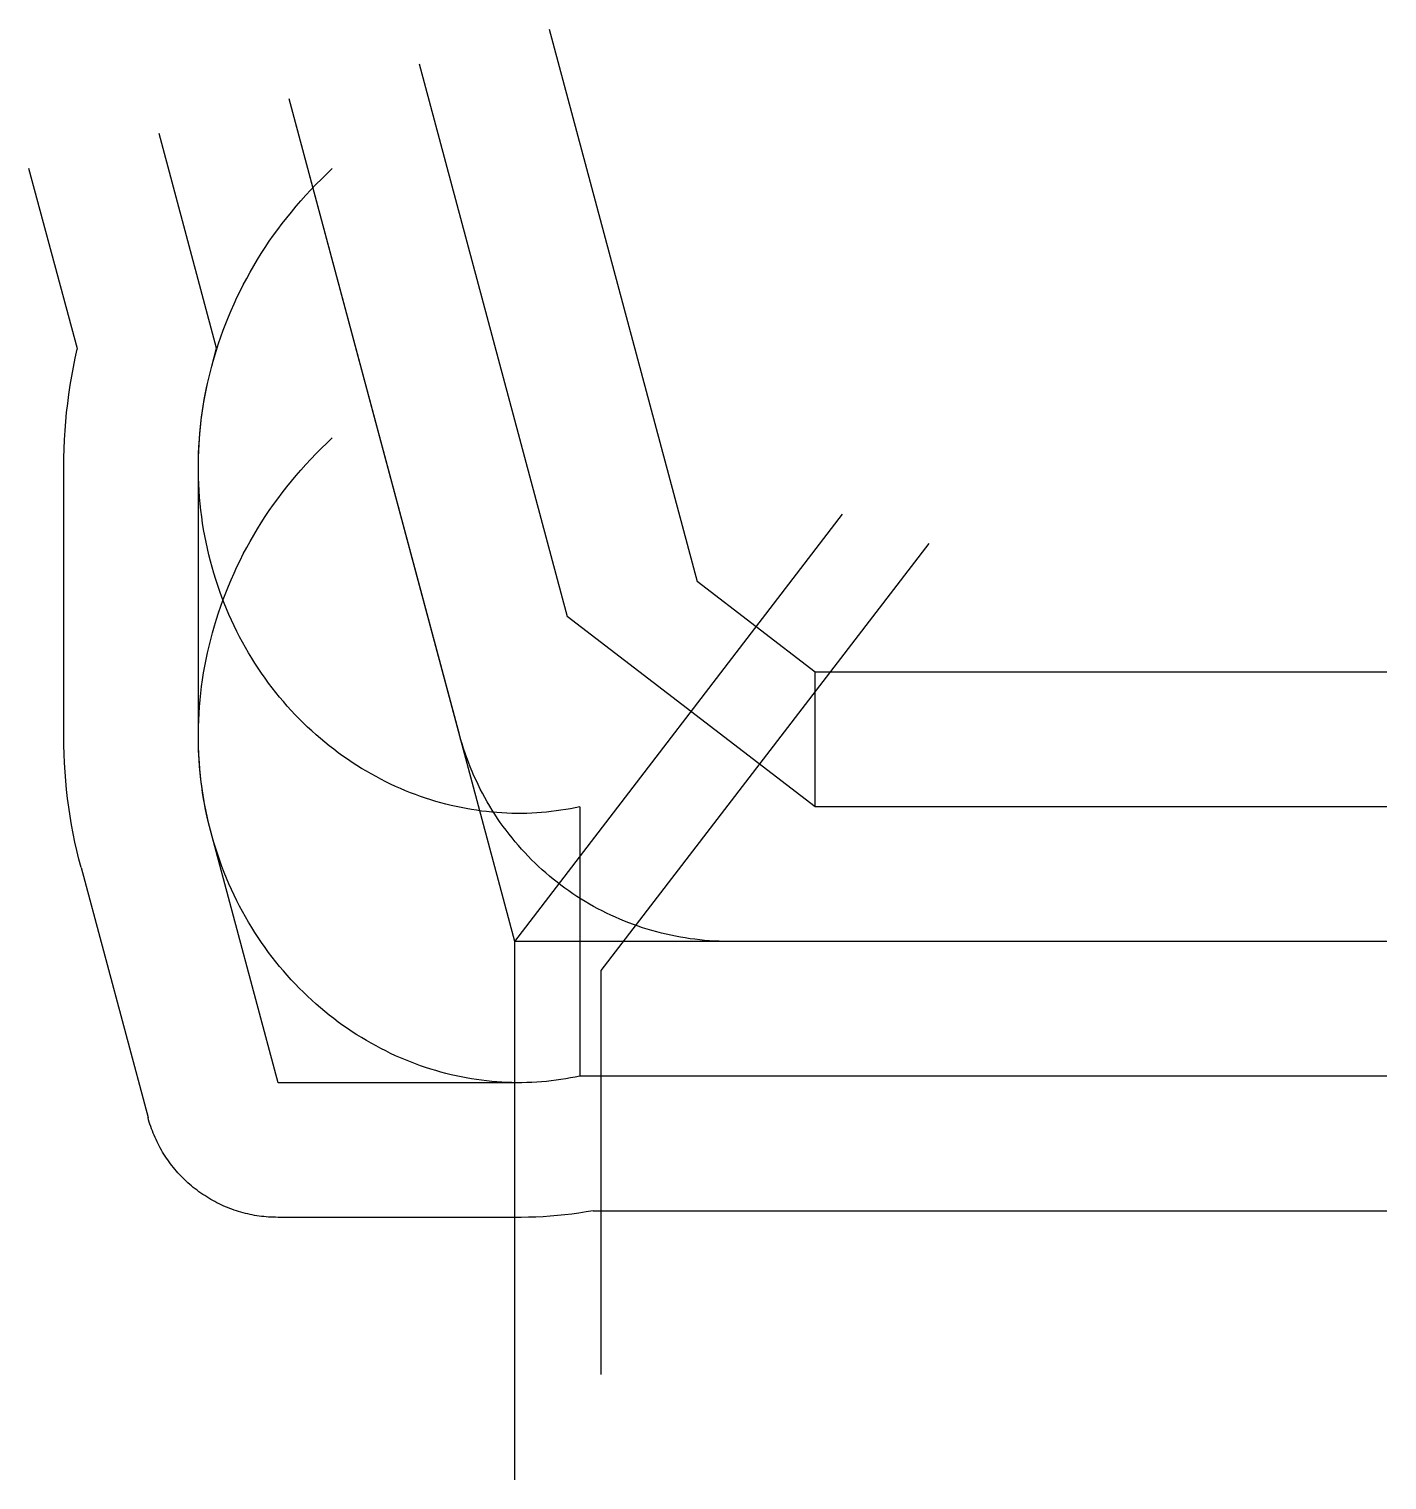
# Model space of a CAD drawing. Header units: metres. Extents: x -8355 to 15000, y -9260 to 15687.
import ezdxf

# ---------------------------------------------------------------- set-up
doc = ezdxf.new("R2010")
doc.units = ezdxf.units.M

msp = doc.modelspace()

# ---------------------------------------------------------------- linework, layer by layer
at = {"color": 1}
for p, q in [((590, 15687), (3136, 6186)), ((-1646, 15088), (900, 5587)), ((0, 0), (-3882, 14489)), ((-5129, 10199), (-6118, 13890)), ((-7523, 10189), (-8355, 13291)), ((-5211, 9893), (-5129, 10199)), ((-7756, 3531), (-7756, 8161)), ((-5441, 3531), (-5441, 8161)), ((5164, 4630), (3136, 6186)), ((5164, 2315), (900, 5587)), ((15000, 4630), (5164, 4630)), ((5164, 2315), (5164, 4630)), ((1117, 2315), (1117, -2315)), ((15000, 2315), (5164, 2315)), ((-4072, -2430), (-5224, 1868)), ((-7460, 1269), (-6308, -3029)), ((15000, 0), (0, 0)), ((70, -2430), (-4072, -2430)), ((15000, -2315), (1117, -2315)), ((1347, -4630), (15000, -4630)), ((70, -4745), (-4072, -4745))]:
    msp.add_line(p, q, dxfattribs=at)
for points in [[(15000, 0), (3682, 0), (3598, 1), (3514, 3), (3431, 7), (3347, 12), (3264, 18), (3180, 26), (3097, 36), (3014, 47), (2931, 59), (2849, 73), (2766, 88), (2684, 105), (2602, 123), (2521, 143), (2440, 163), (2359, 186), (2279, 210), (2199, 235), (2120, 261), (2041, 289), (1962, 319), (1884, 349), (1807, 381), (1730, 415), (1654, 450), (1578, 486), (1503, 523), (1429, 562), (1356, 602), (1283, 643), (1211, 685), (1139, 729), (1068, 774), (999, 820), (930, 868), (861, 916), (794, 966), (728, 1017), (662, 1069), (598, 1123), (534, 1177), (471, 1232), (409, 1289), (349, 1347), (289, 1405), (230, 1465), (173, 1526), (116, 1588), (61, 1650), (6, 1714), (-47, 1779), (-99, 1844), (-150, 1911), (-200, 1978), (-249, 2046), (-296, 2115), (-342, 2185), (-387, 2256), (-431, 2327), (-474, 2399), (-515, 2472), (-555, 2546), (-593, 2620), (-631, 2695), (-667, 2770), (-702, 2847), (-735, 2923), (-767, 3001), (-798, 3079), (-827, 3157), (-855, 3236), (-882, 3315), (-907, 3395), (-931, 3476), (-953, 3556), (-953, 3556), (-3882, 14489)], [(1117, 2315), (1037, 2298), (956, 2282), (875, 2268), (793, 2254), (711, 2243), (628, 2232), (545, 2223), (461, 2216), (377, 2210), (292, 2205), (207, 2202), (122, 2201), (36, 2200), (-50, 2202), (-136, 2205), (-223, 2209), (-310, 2215), (-397, 2222), (-484, 2231), (-571, 2242), (-659, 2254), (-746, 2268), (-834, 2283), (-921, 2300), (-1009, 2318), (-1096, 2338), (-1184, 2360), (-1271, 2383), (-1359, 2408), (-1446, 2435), (-1533, 2463), (-1620, 2492), (-1706, 2524), (-1793, 2557), (-1879, 2591), (-1965, 2627), (-2050, 2665), (-2135, 2705), (-2219, 2746), (-2304, 2788), (-2387, 2833), (-2470, 2879), (-2553, 2926), (-2635, 2975), (-2716, 3026), (-2797, 3078), (-2877, 3132), (-2957, 3187), (-3036, 3244), (-3114, 3303), (-3191, 3363), (-3267, 3425), (-3343, 3488), (-3417, 3552), (-3491, 3619), (-3564, 3686), (-3636, 3755), (-3707, 3826), (-3777, 3898), (-3846, 3972), (-3913, 4047), (-3980, 4123), (-4045, 4201), (-4110, 4280), (-4173, 4360), (-4235, 4442), (-4295, 4525), (-4355, 4610), (-4413, 4696), (-4470, 4783), (-4525, 4871), (-4579, 4960), (-4632, 5051), (-4683, 5143), (-4733, 5236), (-4781, 5330), (-4827, 5425), (-4873, 5522), (-4916, 5619), (-4958, 5718), (-4999, 5817), (-5037, 5918), (-5075, 6019), (-5110, 6122), (-5144, 6225), (-5176, 6329), (-5206, 6434), (-5235, 6540), (-5262, 6647), (-5287, 6754), (-5310, 6862), (-5331, 6971), (-5351, 7081), (-5368, 7191), (-5384, 7301), (-5398, 7413), (-5410, 7525), (-5420, 7637), (-5428, 7750), (-5434, 7863), (-5439, 7977), (-5441, 8091), (-5441, 8205), (-5439, 8320), (-5435, 8435), (-5430, 8550), (-5422, 8666), (-5412, 8781), (-5400, 8897), (-5386, 9013), (-5370, 9129), (-5352, 9245), (-5331, 9361), (-5309, 9476), (-5285, 9592), (-5258, 9708), (-5230, 9823), (-5199, 9938), (-5166, 10053), (-5132, 10168), (-5095, 10282), (-5056, 10396), (-5015, 10510), (-4971, 10623), (-4926, 10736), (-4879, 10848), (-4829, 10960), (-4778, 11071), (-4724, 11181), (-4669, 11291), (-4611, 11400), (-4551, 11508), (-4489, 11615), (-4425, 11722), (-4360, 11828), (-4292, 11933), (-4222, 12037), (-4150, 12140), (-4076, 12242), (-4000, 12343), (-3923, 12443), (-3843, 12541), (-3761, 12639), (-3678, 12735), (-3593, 12831), (-3505, 12924), (-3416, 13017), (-3325, 13108), (-3233, 13198), (-3138, 13287), (-3138, 13287)], [(-7756, 8161), (-7755, 8316), (-7751, 8471), (-7744, 8626), (-7734, 8782), (-7722, 8938), (-7707, 9094), (-7689, 9250), (-7669, 9406), (-7646, 9561), (-7619, 9717), (-7591, 9873), (-7559, 10028), (-7525, 10183), (-7523, 10189)], [(-5441, 8161), (-5440, 8275), (-5437, 8390), (-5432, 8505), (-5425, 8621), (-5416, 8736), (-5405, 8852), (-5392, 8968), (-5376, 9083), (-5359, 9199), (-5340, 9315), (-5318, 9431), (-5295, 9547), (-5269, 9662), (-5241, 9778), (-5211, 9893), (-5211, 9893)], [(1117, -2315), (1037, -2332), (956, -2348), (875, -2362), (793, -2376), (711, -2387), (628, -2398), (545, -2407), (461, -2414), (377, -2420), (292, -2425), (207, -2428), (122, -2429), (36, -2430), (-50, -2428), (-136, -2425), (-223, -2421), (-310, -2415), (-397, -2408), (-484, -2399), (-571, -2388), (-659, -2376), (-746, -2362), (-834, -2347), (-921, -2330), (-1009, -2312), (-1096, -2292), (-1184, -2270), (-1271, -2247), (-1359, -2222), (-1446, -2195), (-1533, -2167), (-1620, -2138), (-1706, -2106), (-1793, -2073), (-1879, -2039), (-1965, -2003), (-2050, -1965), (-2135, -1925), (-2219, -1884), (-2304, -1842), (-2387, -1797), (-2470, -1751), (-2553, -1704), (-2635, -1655), (-2716, -1604), (-2797, -1552), (-2877, -1498), (-2957, -1443), (-3036, -1386), (-3114, -1327), (-3191, -1267), (-3267, -1205), (-3343, -1142), (-3417, -1078), (-3491, -1011), (-3564, -944), (-3636, -875), (-3707, -804), (-3777, -732), (-3846, -658), (-3913, -583), (-3980, -507), (-4045, -429), (-4110, -350), (-4173, -270), (-4235, -188), (-4295, -105), (-4355, -20), (-4413, 66), (-4470, 153), (-4525, 241), (-4579, 330), (-4632, 421), (-4683, 513), (-4733, 606), (-4781, 700), (-4827, 795), (-4873, 892), (-4916, 989), (-4958, 1088), (-4999, 1187), (-5037, 1288), (-5075, 1389), (-5110, 1492), (-5144, 1595), (-5176, 1699), (-5206, 1804), (-5235, 1910), (-5262, 2017), (-5287, 2124), (-5310, 2232), (-5331, 2341), (-5351, 2451), (-5368, 2561), (-5384, 2671), (-5398, 2783), (-5410, 2895), (-5420, 3007), (-5428, 3120), (-5434, 3233), (-5439, 3347), (-5441, 3461), (-5441, 3575), (-5439, 3690), (-5435, 3805), (-5430, 3920), (-5422, 4036), (-5412, 4151), (-5400, 4267), (-5386, 4383), (-5370, 4499), (-5352, 4615), (-5331, 4731), (-5309, 4846), (-5285, 4962), (-5258, 5078), (-5230, 5193), (-5199, 5308), (-5166, 5423), (-5132, 5538), (-5095, 5652), (-5056, 5766), (-5015, 5880), (-4971, 5993), (-4926, 6106), (-4879, 6218), (-4829, 6330), (-4778, 6441), (-4724, 6551), (-4669, 6661), (-4611, 6770), (-4551, 6878), (-4489, 6985), (-4425, 7092), (-4360, 7198), (-4292, 7303), (-4222, 7407), (-4150, 7510), (-4076, 7612), (-4000, 7713), (-3923, 7813), (-3843, 7911), (-3761, 8009), (-3678, 8105), (-3593, 8201), (-3505, 8294), (-3416, 8387), (-3325, 8478), (-3233, 8568), (-3138, 8657), (-3138, 8657)], [(0, -9260), (0, 0), (5637, 7346)], [(7119, 6843), (1482, -503), (1482, -7448)], [(-7460, 1269), (-7498, 1415), (-7533, 1561), (-7565, 1708), (-7596, 1857), (-7623, 2006), (-7648, 2155), (-7671, 2306), (-7691, 2457), (-7708, 2609), (-7723, 2761), (-7735, 2914), (-7744, 3068), (-7751, 3221), (-7755, 3376), (-7756, 3531)], [(-5224, 1868), (-5251, 1975), (-5277, 2082), (-5301, 2190), (-5323, 2298), (-5343, 2408), (-5362, 2517), (-5378, 2628), (-5393, 2739), (-5406, 2851), (-5416, 2963), (-5425, 3076), (-5432, 3189), (-5437, 3302), (-5440, 3416), (-5441, 3531)], [(1117, -2315), (1037, -2332), (956, -2348), (875, -2362), (793, -2376), (711, -2387), (628, -2398), (545, -2407), (461, -2414), (377, -2420), (292, -2425), (207, -2428), (122, -2429), (70, -2430)], [(-4072, -4745), (-4113, -4744), (-4153, -4743), (-4193, -4742), (-4234, -4739), (-4274, -4736), (-4314, -4732), (-4354, -4728), (-4394, -4722), (-4434, -4716), (-4474, -4710), (-4514, -4702), (-4553, -4694), (-4593, -4685), (-4632, -4676), (-4671, -4666), (-4710, -4655), (-4749, -4644), (-4788, -4631), (-4826, -4619), (-4864, -4605), (-4902, -4591), (-4939, -4576), (-4977, -4561), (-5014, -4545), (-5051, -4528), (-5087, -4510), (-5123, -4492), (-5159, -4474), (-5194, -4455), (-5230, -4435), (-5264, -4414), (-5299, -4393), (-5333, -4371), (-5367, -4349), (-5400, -4326), (-5433, -4303), (-5465, -4279), (-5497, -4254), (-5529, -4229), (-5560, -4203), (-5591, -4177), (-5621, -4150), (-5651, -4123), (-5680, -4095), (-5709, -4067), (-5737, -4038), (-5765, -4009), (-5793, -3979), (-5819, -3949), (-5846, -3918), (-5871, -3887), (-5896, -3855), (-5921, -3823), (-5945, -3790), (-5968, -3758), (-5991, -3724), (-6014, -3691), (-6035, -3657), (-6056, -3622), (-6077, -3587), (-6097, -3552), (-6116, -3517), (-6135, -3481), (-6153, -3445), (-6170, -3408), (-6187, -3371), (-6203, -3334), (-6219, -3297), (-6233, -3259), (-6248, -3222), (-6261, -3183), (-6274, -3145), (-6286, -3107), (-6297, -3068), (-6308, -3029)], [(1347, -4630), (1226, -4651), (1104, -4670), (981, -4687), (858, -4701), (735, -4714), (610, -4724), (486, -4733), (361, -4739), (235, -4743), (109, -4745), (70, -4745)]]:
    msp.add_lwpolyline(points, dxfattribs=at)

doc.saveas('drawing.dxf')
